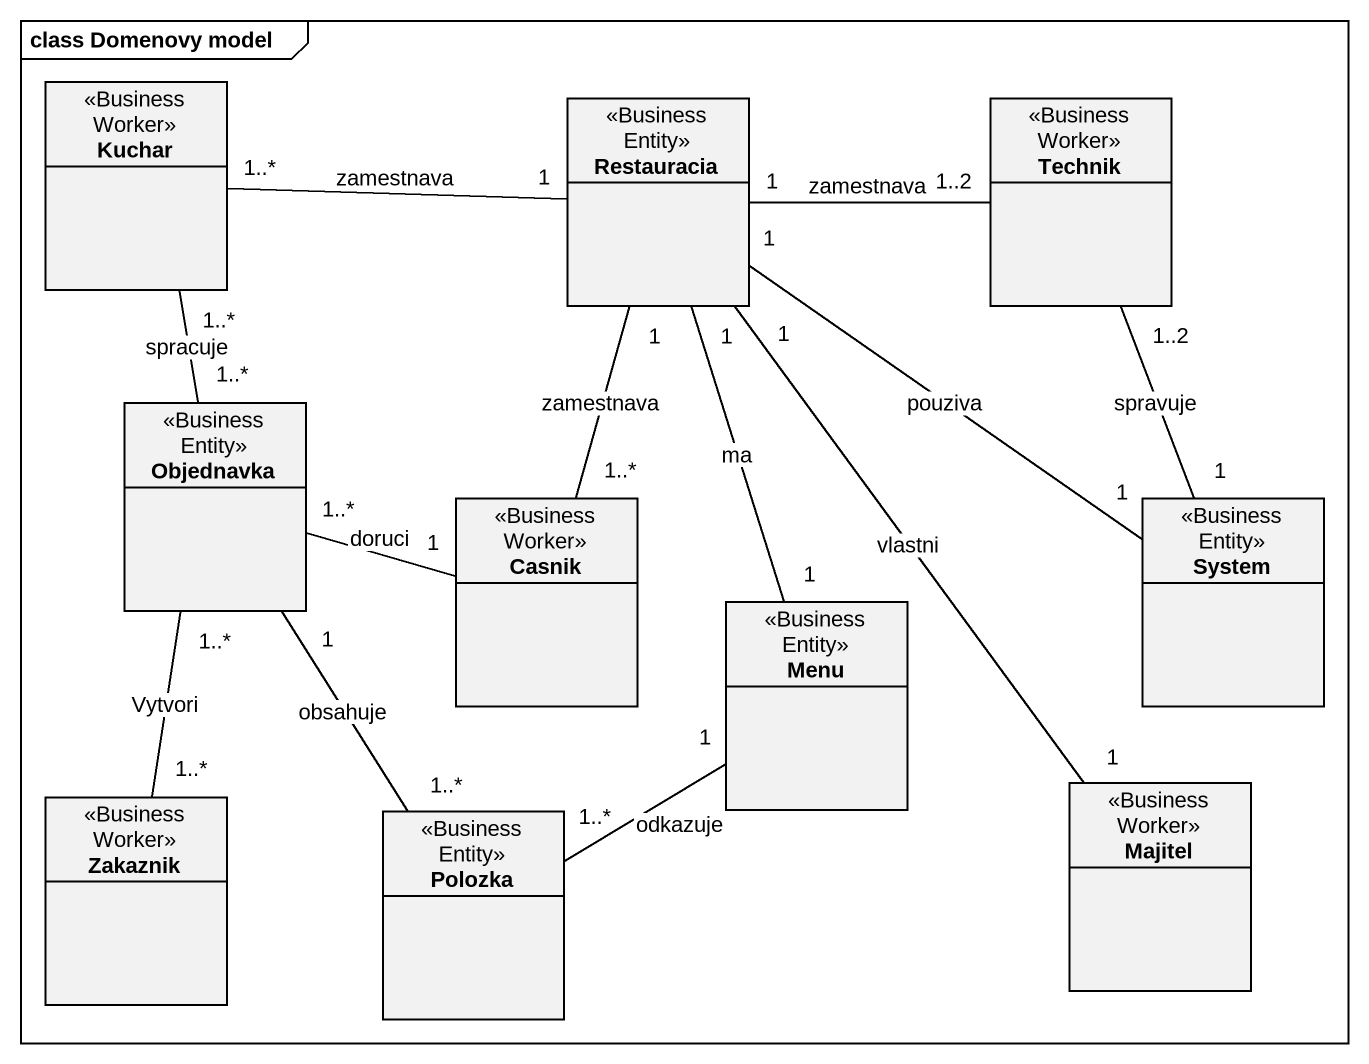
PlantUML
@startuml
mainframe class Domenovy model
hide circle
hide empty members
class Kuchar <<Business Worker>>
class Restauracia <<Business Entity>>
class Technik <<Business Worker>>
class Objednavka <<Business Entity>>
class Casnik <<Business Worker>>
class System <<Business Entity>>
class Menu <<Business Entity>>
class Zakaznik <<Business Worker>>
class Polozka <<Business Entity>>
class Majitel <<Business Worker>>
Kuchar "1..*" -- "1..*" Objednavka : spracuje
Restauracia "1" -left- "1..*" Kuchar : zamestnava
Restauracia "1" -right- "1..2" Technik : zamestnava
Restauracia "1" -- "1..*" Casnik : zamestnava
Restauracia "1" -- "1" System : pouziva
Restauracia "1" -- "1" Menu : ma
Technik "1..2" -- "1" System : spravuje
Objednavka "1" -- "1..*" Polozka : obsahuje
Casnik "1" -left- "1..*" Objednavka : doruci
Zakaznik "1..*" -up- "1..*" Objednavka : Vytvori
Polozka "1..*" -up- "1" Menu : odkazuje
Majitel "1" -up- "1" Restauracia : vlastni
@enduml
